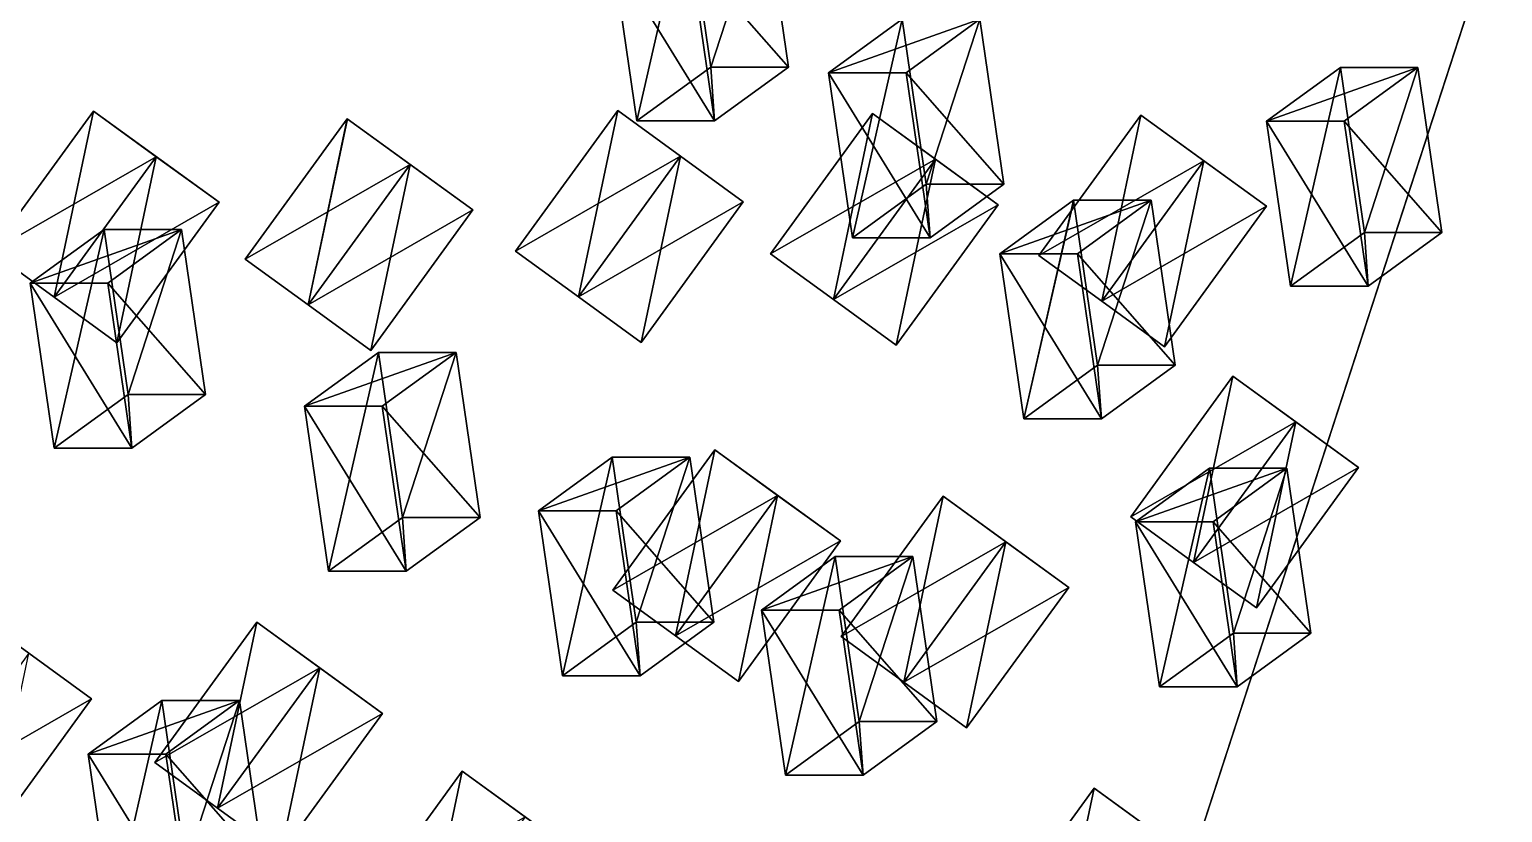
# Model space of a CAD drawing. Header units: metres. Extents: x -324 to 324, y -310 to 311.
# Drawn here: x 238.9 to 323.8, y -52.3 to -7.2 of the extents above; entities that cross this region are included whole.
import ezdxf

# ---------------------------------------------------------------- set-up
doc = ezdxf.new("R2010")
doc.units = ezdxf.units.M

msp = doc.modelspace()

# ---------------------------------------------------------------- linework, layer by layer
for p, q in [((261.9763, -190.21126, -938.09595), (323.78568, 7.632487e-05, -1061.6997)), ((323.74664, -0.101638794, -1061.904), (261.94806, -190.3165, -938.3003))]:
    msp.add_line(p, q)
for points in [[(161.96648, 117.557076, -738.10077), (161.96652, -117.55703, -738.10077), (261.9763, -190.21126, -938.09595), (261.97638, -190.21115, -938.0958)], [(161.96648, 117.557076, -738.10077), (261.9763, -190.21126, -938.09595), (323.78568, 7.632487e-05, -1061.6997), (323.78577, 0.00017632486, -1061.6996)], [(273.93198, -12.46793, -954.17896), (272.54987, -2.9573655, -951.41504), (276.80353, 0.1328063, -959.9214), (276.80362, 0.1329063, -959.92126)], [(276.80353, 0.1328063, -959.9214), (278.18564, -9.377758, -962.68524), (273.93198, -12.46793, -954.17896), (273.93207, -12.46783, -954.17883)], [(278.18564, -9.377758, -962.68524), (276.80353, 0.1328063, -959.9214), (281.27554, 0.13280725, -957.68506), (281.27563, 0.13290726, -957.68494)], [(282.65765, -9.377758, -960.449), (281.27554, 0.13280725, -957.68506), (277.02188, -2.9573646, -949.1788), (277.02197, -2.9572647, -949.17865)], [(281.27554, 0.13280725, -957.68506), (282.65765, -9.377758, -960.449), (278.18564, -9.377758, -962.68524), (278.18573, -9.377658, -962.6851)], [(261.94806, -190.3165, -938.3003), (61.935287, -190.30716, -1261.8993), (200.13196, -0.09587097, -1261.8992), (200.13206, -0.09577097, -1261.899)], [(261.94806, -190.3165, -938.3003), (200.13196, -0.09587097, -1261.8992), (323.74664, -0.101638794, -1061.904), (323.74673, -0.10153879, -1061.9039)], [(278.404, -12.46793, -951.9426), (277.02188, -2.9573646, -949.1788), (272.54987, -2.9573655, -951.41504), (272.54996, -2.9572656, -951.4149)], [(272.54987, -2.9573655, -951.41504), (273.93198, -12.46793, -954.17896), (278.404, -12.46793, -951.9426), (278.40408, -12.46783, -951.9425)], [(277.02188, -2.9573646, -949.1788), (278.404, -12.46793, -951.9426), (282.65765, -9.377758, -960.449), (282.65775, -9.377658, -960.44885)], [(284.96097, -9.698784, -976.23425), (289.43298, -9.698784, -973.998), (293.68665, -6.6086116, -982.5043), (293.68674, -6.6085114, -982.50415)], [(286.34308, -19.209349, -978.99817), (284.96097, -9.698784, -976.23425), (289.21463, -6.6086125, -984.7406), (289.21472, -6.6085124, -984.7405)], [(293.68665, -6.6086116, -982.5043), (289.21463, -6.6086125, -984.7406), (284.96097, -9.698784, -976.23425), (284.96106, -9.698684, -976.23413)], [(289.21463, -6.6086125, -984.7406), (290.59674, -16.119177, -987.50446), (286.34308, -19.209349, -978.99817), (286.34317, -19.20925, -978.99805)], [(290.59674, -16.119177, -987.50446), (289.21463, -6.6086125, -984.7406), (293.68665, -6.6086116, -982.5043), (293.68674, -6.6085114, -982.50415)], [(295.06876, -16.119177, -985.2682), (293.68665, -6.6086116, -982.5043), (289.43298, -9.698784, -973.998), (289.43307, -9.698684, -973.99786)], [(293.68665, -6.6086116, -982.5043), (295.06876, -16.119177, -985.2682), (290.59674, -16.119177, -987.50446), (290.59683, -16.119078, -987.50433)], [(278.404, -12.46793, -951.9426), (273.93198, -12.46793, -954.17896), (278.18564, -9.377758, -962.68524), (278.18573, -9.377658, -962.6851)], [(278.18564, -9.377758, -962.68524), (282.65765, -9.377758, -960.449), (278.404, -12.46793, -951.9426), (278.40408, -12.46783, -951.9425)], [(290.8151, -19.209349, -976.76184), (289.43298, -9.698784, -973.998), (284.96097, -9.698784, -976.23425), (284.96106, -9.698684, -976.23413)], [(284.96097, -9.698784, -976.23425), (286.34308, -19.209349, -978.99817), (290.8151, -19.209349, -976.76184), (290.8152, -19.20925, -976.7617)], [(289.43298, -9.698784, -973.998), (290.8151, -19.209349, -976.76184), (295.06876, -16.119177, -985.2682), (295.06885, -16.119078, -985.26807)], [(311.5731, -21.999079, -1029.4519), (310.19098, -12.488514, -1026.688), (314.44464, -9.398342, -1035.1943), (314.44473, -9.398242, -1035.1942)], [(310.19098, -12.488514, -1026.688), (314.663, -12.488514, -1024.4518), (318.91666, -9.398342, -1032.958), (318.91675, -9.398242, -1032.9579)], [(318.91666, -9.398342, -1032.958), (314.44464, -9.398342, -1035.1943), (310.19098, -12.488514, -1026.688), (310.19107, -12.488414, -1026.6879)], [(314.44464, -9.398342, -1035.1943), (315.82675, -18.908907, -1037.9581), (311.5731, -21.999079, -1029.4519), (311.57318, -21.99898, -1029.4518)], [(315.82675, -18.908907, -1037.9581), (314.44464, -9.398342, -1035.1943), (318.91666, -9.398342, -1032.958), (318.91675, -9.398242, -1032.9579)], [(320.29877, -18.908907, -1035.7219), (318.91666, -9.398342, -1032.958), (314.663, -12.488514, -1024.4518), (314.6631, -12.488414, -1024.4517)], [(318.91666, -9.398342, -1032.958), (320.29877, -18.908907, -1035.7219), (315.82675, -18.908907, -1037.9581), (315.82684, -18.908808, -1037.958)], [(240.36719, -22.628471, -1189.3246), (236.74924, -19.99988, -1187.0883), (242.62709, -11.90971, -1187.0883), (242.6272, -11.90961, -1187.0881)], [(246.24548, -14.538624, -1178.1442), (242.62709, -11.90971, -1187.0883), (236.74924, -19.99988, -1187.0883), (236.74934, -19.99978, -1187.0881)], [(242.62709, -11.90971, -1187.0883), (246.24504, -14.538303, -1189.3246), (240.36719, -22.628471, -1189.3246), (240.3673, -22.628372, -1189.3245)], [(249.86343, -17.167215, -1180.3805), (246.24504, -14.538303, -1189.3246), (242.62709, -11.90971, -1187.0883), (242.6272, -11.90961, -1187.0881)], [(242.62709, -11.90971, -1187.0883), (246.24548, -14.538624, -1178.1442), (249.86343, -17.167215, -1180.3805), (249.86354, -17.167116, -1180.3804)], [(254.99374, -23.070091, -1165.1421), (251.3758, -20.4415, -1162.9058), (257.25366, -12.35133, -1162.9058), (257.25375, -12.35123, -1162.9056)], [(260.87204, -14.980244, -1153.9617), (257.25366, -12.35133, -1162.9058), (251.3758, -20.4415, -1162.9058), (251.3759, -20.4414, -1162.9056)], [(257.25366, -12.35133, -1162.9058), (260.8716, -14.979923, -1165.1421), (254.99374, -23.070091, -1165.1421), (254.99385, -23.069992, -1165.142)], [(264.49, -17.608835, -1156.198), (260.8716, -14.979923, -1165.1421), (257.25366, -12.35133, -1162.9058), (257.25375, -12.35123, -1162.9056)], [(257.25366, -12.35133, -1162.9058), (260.87204, -14.980244, -1153.9617), (264.49, -17.608835, -1156.198), (264.49008, -17.608736, -1156.1979)], [(270.56342, -22.6055, -1140.499), (266.94547, -19.976908, -1138.2627), (272.82333, -11.886738, -1138.2627), (272.82343, -11.886638, -1138.2626)], [(276.4417, -14.515652, -1129.3186), (272.82333, -11.886738, -1138.2627), (266.94547, -19.976908, -1138.2627), (266.94556, -19.976809, -1138.2626)], [(272.82333, -11.886738, -1138.2627), (276.44128, -14.515331, -1140.499), (270.56342, -22.6055, -1140.499), (270.5635, -22.6054, -1140.4989)], [(280.05966, -17.144243, -1131.5549), (276.44128, -14.515331, -1140.499), (272.82333, -11.886738, -1138.2627), (272.82343, -11.886638, -1138.2626)], [(272.82333, -11.886738, -1138.2627), (276.4417, -14.515652, -1129.3186), (280.05966, -17.144243, -1131.5549), (280.05975, -17.144144, -1131.5548)], [(285.24817, -22.77111, -1116.5469), (281.63022, -20.142519, -1114.3105), (287.5081, -12.052349, -1114.3105), (287.50818, -12.052249, -1114.3104)], [(291.12646, -14.681263, -1105.3665), (287.5081, -12.052349, -1114.3105), (281.63022, -20.142519, -1114.3105), (281.6303, -20.14242, -1114.3104)], [(287.5081, -12.052349, -1114.3105), (291.12604, -14.680943, -1116.5469), (285.24817, -22.77111, -1116.5469), (285.24826, -22.771011, -1116.5468)], [(294.74442, -17.309855, -1107.6028), (291.12604, -14.680943, -1116.5469), (287.5081, -12.052349, -1114.3105), (287.50818, -12.052249, -1114.3104)], [(287.5081, -12.052349, -1114.3105), (291.12646, -14.681263, -1105.3665), (294.74442, -17.309855, -1107.6028), (294.7445, -17.309755, -1107.6027)], [(300.7015, -22.858543, -1091.4431), (297.08356, -20.229952, -1089.2068), (302.96143, -12.139782, -1089.2068), (302.96152, -12.139682, -1089.2067)], [(306.5798, -14.768696, -1080.2627), (302.96143, -12.139782, -1089.2068), (297.08356, -20.229952, -1089.2068), (297.08365, -20.229853, -1089.2067)], [(302.96143, -12.139782, -1089.2068), (306.57938, -14.768375, -1091.4431), (300.7015, -22.858543, -1091.4431), (300.7016, -22.858444, -1091.443)], [(310.19775, -17.397287, -1082.499), (306.57938, -14.768375, -1091.4431), (302.96143, -12.139782, -1089.2068), (302.96152, -12.139682, -1089.2067)], [(302.96143, -12.139782, -1089.2068), (306.5798, -14.768696, -1080.2627), (310.19775, -17.397287, -1082.499), (310.19785, -17.397188, -1082.4989)], [(316.0451, -21.999079, -1027.2156), (314.663, -12.488514, -1024.4518), (310.19098, -12.488514, -1026.688), (310.19107, -12.488414, -1026.6879)], [(310.19098, -12.488514, -1026.688), (311.5731, -21.999079, -1029.4519), (316.0451, -21.999079, -1027.2156), (316.0452, -21.99898, -1027.2155)], [(314.663, -12.488514, -1024.4518), (316.0451, -21.999079, -1027.2156), (320.29877, -18.908907, -1035.7219), (320.29886, -18.908808, -1035.7218)], [(236.74924, -19.99988, -1187.0883), (240.36763, -22.628792, -1178.1442), (246.24548, -14.538624, -1178.1442), (246.24559, -14.538524, -1178.144)], [(243.98558, -25.257385, -1180.3805), (240.36719, -22.628471, -1189.3246), (246.24504, -14.538303, -1189.3246), (246.24515, -14.538203, -1189.3245)], [(249.86343, -17.167215, -1180.3805), (246.24548, -14.538624, -1178.1442), (240.36763, -22.628792, -1178.1442), (240.36774, -22.628693, -1178.144)], [(246.24504, -14.538303, -1189.3246), (249.86343, -17.167215, -1180.3805), (243.98558, -25.257385, -1180.3805), (243.98569, -25.257286, -1180.3804)], [(251.3758, -20.4415, -1162.9058), (254.99419, -23.070412, -1153.9617), (260.87204, -14.980244, -1153.9617), (260.87213, -14.980144, -1153.9615)], [(258.61212, -25.699005, -1156.198), (254.99374, -23.070091, -1165.1421), (260.8716, -14.979923, -1165.1421), (260.8717, -14.979823, -1165.142)], [(264.49, -17.608835, -1156.198), (260.87204, -14.980244, -1153.9617), (254.99419, -23.070412, -1153.9617), (254.9943, -23.070312, -1153.9615)], [(260.8716, -14.979923, -1165.1421), (264.49, -17.608835, -1156.198), (258.61212, -25.699005, -1156.198), (258.6122, -25.698906, -1156.1979)], [(266.94547, -19.976908, -1138.2627), (270.56384, -22.60582, -1129.3186), (276.4417, -14.515652, -1129.3186), (276.4418, -14.515552, -1129.3185)], [(274.1818, -25.234413, -1131.5549), (270.56342, -22.6055, -1140.499), (276.44128, -14.515331, -1140.499), (276.44138, -14.515231, -1140.4989)], [(280.05966, -17.144243, -1131.5549), (276.4417, -14.515652, -1129.3186), (270.56384, -22.60582, -1129.3186), (270.56393, -22.60572, -1129.3185)], [(276.44128, -14.515331, -1140.499), (280.05966, -17.144243, -1131.5549), (274.1818, -25.234413, -1131.5549), (274.1819, -25.234314, -1131.5548)], [(281.63022, -20.142519, -1114.3105), (285.2486, -22.771431, -1105.3665), (291.12646, -14.681263, -1105.3665), (291.12656, -14.681163, -1105.3663)], [(288.86655, -25.400024, -1107.6028), (285.24817, -22.77111, -1116.5469), (291.12604, -14.680943, -1116.5469), (291.12613, -14.680842, -1116.5468)], [(294.74442, -17.309855, -1107.6028), (291.12646, -14.681263, -1105.3665), (285.2486, -22.771431, -1105.3665), (285.2487, -22.771332, -1105.3663)], [(291.12604, -14.680943, -1116.5469), (294.74442, -17.309855, -1107.6028), (288.86655, -25.400024, -1107.6028), (288.86664, -25.399925, -1107.6027)], [(297.08356, -20.229952, -1089.2068), (300.70193, -22.858864, -1080.2627), (306.5798, -14.768696, -1080.2627), (306.5799, -14.768596, -1080.2626)], [(304.3199, -25.487457, -1082.499), (300.7015, -22.858543, -1091.4431), (306.57938, -14.768375, -1091.4431), (306.57947, -14.768275, -1091.443)], [(310.19775, -17.397287, -1082.499), (306.5798, -14.768696, -1080.2627), (300.70193, -22.858864, -1080.2627), (300.70203, -22.858765, -1080.2626)], [(306.57938, -14.768375, -1091.4431), (310.19775, -17.397287, -1082.499), (304.3199, -25.487457, -1082.499), (304.31998, -25.487358, -1082.4989)], [(290.8151, -19.209349, -976.76184), (286.34308, -19.209349, -978.99817), (290.59674, -16.119177, -987.50446), (290.59683, -16.119078, -987.50433)], [(290.59674, -16.119177, -987.50446), (295.06876, -16.119177, -985.2682), (290.8151, -19.209349, -976.76184), (290.8152, -19.20925, -976.7617)], [(240.36763, -22.628792, -1178.1442), (243.98558, -25.257385, -1180.3805), (249.86343, -17.167215, -1180.3805), (249.86354, -17.167116, -1180.3804)], [(254.99419, -23.070412, -1153.9617), (258.61212, -25.699005, -1156.198), (264.49, -17.608835, -1156.198), (264.49008, -17.608736, -1156.1979)], [(270.56384, -22.60582, -1129.3186), (274.1818, -25.234413, -1131.5549), (280.05966, -17.144243, -1131.5549), (280.05975, -17.144144, -1131.5548)], [(285.2486, -22.771431, -1105.3665), (288.86655, -25.400024, -1107.6028), (294.74442, -17.309855, -1107.6028), (294.7445, -17.309755, -1107.6027)], [(294.83197, -20.126627, -995.9738), (299.304, -20.126625, -993.73755), (303.55765, -17.036453, -1002.24384), (303.55774, -17.036354, -1002.2437)], [(296.21408, -29.637192, -998.73773), (294.83197, -20.126627, -995.9738), (299.08563, -17.036455, -1004.48016), (299.08572, -17.036356, -1004.48004)], [(303.55765, -17.036453, -1002.24384), (299.08563, -17.036455, -1004.48016), (294.83197, -20.126627, -995.9738), (294.83206, -20.126528, -995.9737)], [(299.08563, -17.036455, -1004.48016), (300.46774, -26.54702, -1007.244), (296.21408, -29.637192, -998.73773), (296.21417, -29.637093, -998.7376)], [(300.46774, -26.54702, -1007.244), (299.08563, -17.036455, -1004.48016), (303.55765, -17.036453, -1002.24384), (303.55774, -17.036354, -1002.2437)], [(304.93976, -26.547018, -1005.00775), (303.55765, -17.036453, -1002.24384), (299.304, -20.126625, -993.73755), (299.30408, -20.126526, -993.7374)], [(303.55765, -17.036453, -1002.24384), (304.93976, -26.547018, -1005.00775), (300.46774, -26.54702, -1007.244), (300.46783, -26.54692, -1007.2439)], [(300.70193, -22.858864, -1080.2627), (304.3199, -25.487457, -1082.499), (310.19775, -17.397287, -1082.499), (310.19785, -17.397188, -1082.4989)], [(238.98618, -21.817125, -884.29584), (243.45819, -21.817123, -882.0596), (247.71187, -18.726952, -890.56586), (247.71198, -18.726852, -890.56573)], [(240.36827, -31.32769, -887.05975), (238.98618, -21.817125, -884.29584), (243.23984, -18.726954, -892.8022), (243.23994, -18.726854, -892.80206)], [(247.71187, -18.726952, -890.56586), (243.23984, -18.726954, -892.8022), (238.98618, -21.817125, -884.29584), (238.98628, -21.817026, -884.2957)], [(243.23984, -18.726954, -892.8022), (244.62195, -28.237518, -895.56604), (240.36827, -31.32769, -887.05975), (240.36838, -31.32759, -887.05963)], [(244.62195, -28.237518, -895.56604), (243.23984, -18.726954, -892.8022), (247.71187, -18.726952, -890.56586), (247.71198, -18.726852, -890.56573)], [(249.09396, -28.237516, -893.3298), (247.71187, -18.726952, -890.56586), (243.45819, -21.817123, -882.0596), (243.4583, -21.817024, -882.05945)], [(247.71187, -18.726952, -890.56586), (249.09396, -28.237516, -893.3298), (244.62195, -28.237518, -895.56604), (244.62206, -28.23742, -895.5659)], [(316.0451, -21.999079, -1027.2156), (311.5731, -21.999079, -1029.4519), (315.82675, -18.908907, -1037.9581), (315.82684, -18.908808, -1037.958)], [(315.82675, -18.908907, -1037.9581), (320.29877, -18.908907, -1035.7219), (316.0451, -21.999079, -1027.2156), (316.0452, -21.99898, -1027.2155)], [(240.36763, -22.628792, -1178.1442), (236.74924, -19.99988, -1187.0883), (240.36719, -22.628471, -1189.3246), (240.3673, -22.628372, -1189.3245)], [(270.56384, -22.60582, -1129.3186), (266.94547, -19.976908, -1138.2627), (270.56342, -22.6055, -1140.499), (270.5635, -22.6054, -1140.4989)], [(285.2486, -22.771431, -1105.3665), (281.63022, -20.142519, -1114.3105), (285.24817, -22.77111, -1116.5469), (285.24826, -22.771011, -1116.5468)], [(300.6861, -29.63719, -996.5014), (299.304, -20.126625, -993.73755), (294.83197, -20.126627, -995.9738), (294.83206, -20.126528, -995.9737)], [(294.83197, -20.126627, -995.9738), (296.21408, -29.637192, -998.73773), (300.6861, -29.63719, -996.5014), (300.6862, -29.63709, -996.5013)], [(300.70193, -22.858864, -1080.2627), (297.08356, -20.229952, -1089.2068), (300.7015, -22.858543, -1091.4431), (300.7016, -22.858444, -1091.443)], [(299.304, -20.126625, -993.73755), (300.6861, -29.63719, -996.5014), (304.93976, -26.547018, -1005.00775), (304.93985, -26.546919, -1005.0076)], [(254.99419, -23.070412, -1153.9617), (251.3758, -20.4415, -1162.9058), (254.99374, -23.070091, -1165.1421), (254.99385, -23.069992, -1165.142)], [(244.8403, -31.327688, -884.8234), (243.45819, -21.817123, -882.0596), (238.98618, -21.817125, -884.29584), (238.98628, -21.817026, -884.2957)], [(238.98618, -21.817125, -884.29584), (240.36827, -31.32769, -887.05975), (244.8403, -31.327688, -884.8234), (244.84041, -31.327589, -884.8233)], [(243.45819, -21.817123, -882.0596), (244.8403, -31.327688, -884.8234), (249.09396, -28.237516, -893.3298), (249.09407, -28.237417, -893.32965)], [(240.36719, -22.628471, -1189.3246), (243.98558, -25.257385, -1180.3805), (240.36763, -22.628792, -1178.1442), (240.36774, -22.628693, -1178.144)], [(270.56342, -22.6055, -1140.499), (274.1818, -25.234413, -1131.5549), (270.56384, -22.60582, -1129.3186), (270.56393, -22.60572, -1129.3185)], [(285.24817, -22.77111, -1116.5469), (288.86655, -25.400024, -1107.6028), (285.2486, -22.771431, -1105.3665), (285.2487, -22.771332, -1105.3663)], [(300.7015, -22.858543, -1091.4431), (304.3199, -25.487457, -1082.499), (300.70193, -22.858864, -1080.2627), (300.70203, -22.858765, -1080.2626)], [(254.99374, -23.070091, -1165.1421), (258.61212, -25.699005, -1156.198), (254.99419, -23.070412, -1153.9617), (254.9943, -23.070312, -1153.9615)], [(254.7905, -28.909292, -915.90063), (259.2625, -28.90929, -913.66437), (263.51617, -25.819118, -922.17065), (263.51627, -25.81902, -922.17053)], [(256.1726, -38.419857, -918.66455), (254.7905, -28.909292, -915.90063), (259.04416, -25.81912, -924.407), (259.04425, -25.819021, -924.40686)], [(263.51617, -25.819118, -922.17065), (259.04416, -25.81912, -924.407), (254.7905, -28.909292, -915.90063), (254.7906, -28.909193, -915.9005)], [(259.04416, -25.81912, -924.407), (260.42627, -35.329685, -927.17084), (256.1726, -38.419857, -918.66455), (256.1727, -38.419758, -918.6644)], [(260.42627, -35.329685, -927.17084), (259.04416, -25.81912, -924.407), (263.51617, -25.819118, -922.17065), (263.51627, -25.81902, -922.17053)], [(264.8983, -35.329685, -924.9346), (263.51617, -25.819118, -922.17065), (259.2625, -28.90929, -913.66437), (259.2626, -28.909191, -913.66425)], [(263.51617, -25.819118, -922.17065), (264.8983, -35.329685, -924.9346), (260.42627, -35.329685, -927.17084), (260.42636, -35.329586, -927.1707)], [(300.6861, -29.63719, -996.5014), (296.21408, -29.637192, -998.73773), (300.46774, -26.54702, -1007.244), (300.46783, -26.54692, -1007.2439)], [(300.46774, -26.54702, -1007.244), (304.93976, -26.547018, -1005.00775), (300.6861, -29.63719, -996.5014), (300.6862, -29.63709, -996.5013)], [(305.99557, -37.908653, -1065.1879), (302.37762, -35.280064, -1062.9515), (308.2555, -27.189894, -1062.9515), (308.25558, -27.189795, -1062.9514)], [(311.87387, -29.818808, -1054.0074), (308.2555, -27.189894, -1062.9515), (302.37762, -35.280064, -1062.9515), (302.37772, -35.279964, -1062.9514)], [(308.2555, -27.189894, -1062.9515), (311.87344, -29.818487, -1065.1879), (305.99557, -37.908653, -1065.1879), (305.99567, -37.908554, -1065.1877)], [(315.49182, -32.4474, -1056.2438), (311.87344, -29.818487, -1065.1879), (308.2555, -27.189894, -1062.9515), (308.25558, -27.189795, -1062.9514)], [(308.2555, -27.189894, -1062.9515), (311.87387, -29.818808, -1054.0074), (315.49182, -32.4474, -1056.2438), (315.4919, -32.4473, -1056.2437)], [(244.8403, -31.327688, -884.8234), (240.36827, -31.32769, -887.05975), (244.62195, -28.237518, -895.56604), (244.62206, -28.23742, -895.5659)], [(244.62195, -28.237518, -895.56604), (249.09396, -28.237516, -893.3298), (244.8403, -31.327688, -884.8234), (244.84041, -31.327589, -884.8233)], [(260.64462, -38.419857, -916.4282), (259.2625, -28.90929, -913.66437), (254.7905, -28.909292, -915.90063), (254.7906, -28.909193, -915.9005)], [(254.7905, -28.909292, -915.90063), (256.1726, -38.419857, -918.66455), (260.64462, -38.419857, -916.4282), (260.6447, -38.419758, -916.4281)], [(259.2625, -28.90929, -913.66437), (260.64462, -38.419857, -916.4282), (264.8983, -35.329685, -924.9346), (264.89838, -35.329586, -924.93445)], [(302.37762, -35.280064, -1062.9515), (305.996, -37.908978, -1054.0074), (311.87387, -29.818808, -1054.0074), (311.87396, -29.818708, -1054.0073)], [(309.61395, -40.537567, -1056.2438), (305.99557, -37.908653, -1065.1879), (311.87344, -29.818487, -1065.1879), (311.87354, -29.818388, -1065.1877)], [(315.49182, -32.4474, -1056.2438), (311.87387, -29.818808, -1054.0074), (305.996, -37.908978, -1054.0074), (305.9961, -37.90888, -1054.0073)], [(311.87344, -29.818487, -1065.1879), (315.49182, -32.4474, -1056.2438), (309.61395, -40.537567, -1056.2438), (309.61404, -40.537468, -1056.2437)], [(268.26022, -34.93579, -942.8368), (272.73224, -34.93579, -940.6005), (276.9859, -31.84562, -949.1068), (276.986, -31.84552, -949.1067)], [(269.64233, -44.446358, -945.6007), (268.26022, -34.93579, -942.8368), (272.5139, -31.845621, -951.34314), (272.51398, -31.845522, -951.343)], [(276.9859, -31.84562, -949.1068), (272.5139, -31.845621, -951.34314), (268.26022, -34.93579, -942.8368), (268.2603, -34.93569, -942.8367)], [(272.5139, -31.845621, -951.34314), (273.896, -41.356186, -954.107), (269.64233, -44.446358, -945.6007), (269.64243, -44.44626, -945.6006)], [(273.896, -41.356186, -954.107), (272.5139, -31.845621, -951.34314), (276.9859, -31.84562, -949.1068), (276.986, -31.84552, -949.1067)], [(276.1587, -42.13948, -1108.486), (272.54074, -39.51089, -1106.2496), (278.4186, -31.420721, -1106.2496), (278.4187, -31.420622, -1106.2495)], [(282.037, -34.049637, -1097.3055), (278.4186, -31.420721, -1106.2496), (272.54074, -39.51089, -1106.2496), (272.54083, -39.51079, -1106.2495)], [(278.368, -41.356186, -951.8707), (276.9859, -31.84562, -949.1068), (272.73224, -34.93579, -940.6005), (272.73233, -34.93569, -940.6004)], [(276.9859, -31.84562, -949.1068), (278.368, -41.356186, -951.8707), (273.896, -41.356186, -954.107), (273.8961, -41.356087, -954.1069)], [(278.4186, -31.420721, -1106.2496), (282.03656, -34.049313, -1108.486), (276.1587, -42.13948, -1108.486), (276.15878, -42.13938, -1108.4858)], [(285.65494, -36.678226, -1099.5419), (282.03656, -34.049313, -1108.486), (278.4186, -31.420721, -1106.2496), (278.4187, -31.420622, -1106.2495)], [(278.4186, -31.420721, -1106.2496), (282.037, -34.049637, -1097.3055), (285.65494, -36.678226, -1099.5419), (285.65503, -36.678127, -1099.5417)], [(304.0285, -45.07886, -1014.3647), (302.6464, -35.568295, -1011.60077), (306.90005, -32.478123, -1020.1071), (306.90015, -32.478024, -1020.107)], [(302.6464, -35.568295, -1011.60077), (307.1184, -35.568295, -1009.3645), (311.37207, -32.478123, -1017.8708), (311.37216, -32.478024, -1017.87067)], [(311.37207, -32.478123, -1017.8708), (306.90005, -32.478123, -1020.1071), (302.6464, -35.568295, -1011.60077), (302.64648, -35.568195, -1011.60065)], [(306.90005, -32.478123, -1020.1071), (308.28217, -41.98869, -1022.871), (304.0285, -45.07886, -1014.3647), (304.0286, -45.078762, -1014.36456)], [(305.996, -37.908978, -1054.0074), (309.61395, -40.537567, -1056.2438), (315.49182, -32.4474, -1056.2438), (315.4919, -32.4473, -1056.2437)], [(308.28217, -41.98869, -1022.871), (306.90005, -32.478123, -1020.1071), (311.37207, -32.478123, -1017.8708), (311.37216, -32.478024, -1017.87067)], [(312.75418, -41.98869, -1020.6347), (311.37207, -32.478123, -1017.8708), (307.1184, -35.568295, -1009.3645), (307.1185, -35.568195, -1009.3644)], [(311.37207, -32.478123, -1017.8708), (312.75418, -41.98869, -1020.6347), (308.28217, -41.98869, -1022.871), (308.28226, -41.98859, -1022.87085)], [(272.54074, -39.51089, -1106.2496), (276.15912, -42.139805, -1097.3055), (282.037, -34.049637, -1097.3055), (282.03708, -34.049538, -1097.3054)], [(279.77707, -44.768394, -1099.5419), (276.1587, -42.13948, -1108.486), (282.03656, -34.049313, -1108.486), (282.03665, -34.049213, -1108.4858)], [(285.65494, -36.678226, -1099.5419), (282.037, -34.049637, -1097.3055), (276.15912, -42.139805, -1097.3055), (276.1592, -42.139706, -1097.3054)], [(282.03656, -34.049313, -1108.486), (285.65494, -36.678226, -1099.5419), (279.77707, -44.768394, -1099.5419), (279.77716, -44.768295, -1099.5417)], [(289.30435, -44.815346, -1084.0732), (285.6864, -42.186756, -1081.8369), (291.56427, -34.09659, -1081.8369), (291.56436, -34.09649, -1081.8368)], [(295.18265, -36.725502, -1072.8928), (291.56427, -34.09659, -1081.8369), (285.6864, -42.186756, -1081.8369), (285.6865, -42.186657, -1081.8368)], [(291.56427, -34.09659, -1081.8369), (295.18222, -36.725178, -1084.0732), (289.30435, -44.815346, -1084.0732), (289.30444, -44.815247, -1084.0731)], [(298.8006, -39.35409, -1075.1292), (295.18222, -36.725178, -1084.0732), (291.56427, -34.09659, -1081.8369), (291.56436, -34.09649, -1081.8368)], [(291.56427, -34.09659, -1081.8369), (295.18265, -36.725502, -1072.8928), (298.8006, -39.35409, -1075.1292), (298.8007, -39.353992, -1075.129)], [(260.64462, -38.419857, -916.4282), (256.1726, -38.419857, -918.66455), (260.42627, -35.329685, -927.17084), (260.42636, -35.329586, -927.1707)], [(260.42627, -35.329685, -927.17084), (264.8983, -35.329685, -924.9346), (260.64462, -38.419857, -916.4282), (260.6447, -38.419758, -916.4281)], [(274.11435, -44.446358, -943.3644), (272.73224, -34.93579, -940.6005), (268.26022, -34.93579, -942.8368), (268.2603, -34.93569, -942.8367)], [(268.26022, -34.93579, -942.8368), (269.64233, -44.446358, -945.6007), (274.11435, -44.446358, -943.3644), (274.11444, -44.44626, -943.36426)], [(272.73224, -34.93579, -940.6005), (274.11435, -44.446358, -943.3644), (278.368, -41.356186, -951.8707), (278.3681, -41.356087, -951.8706)], [(305.996, -37.908978, -1054.0074), (302.37762, -35.280064, -1062.9515), (305.99557, -37.908653, -1065.1879), (305.99567, -37.908554, -1065.1877)], [(308.50052, -45.07886, -1012.12836), (307.1184, -35.568295, -1009.3645), (302.6464, -35.568295, -1011.60077), (302.64648, -35.568195, -1011.60065)], [(302.6464, -35.568295, -1011.60077), (304.0285, -45.07886, -1014.3647), (308.50052, -45.07886, -1012.12836), (308.5006, -45.078762, -1012.12823)], [(307.1184, -35.568295, -1009.3645), (308.50052, -45.07886, -1012.12836), (312.75418, -41.98869, -1020.6347), (312.75427, -41.98859, -1020.6346)], [(276.15912, -42.139805, -1097.3055), (279.77707, -44.768394, -1099.5419), (285.65494, -36.678226, -1099.5419), (285.65503, -36.678127, -1099.5417)], [(285.6864, -42.186756, -1081.8369), (289.30478, -44.81567, -1072.8928), (295.18265, -36.725502, -1072.8928), (295.18274, -36.725403, -1072.8927)], [(292.92273, -47.44426, -1075.1292), (289.30435, -44.815346, -1084.0732), (295.18222, -36.725178, -1084.0732), (295.1823, -36.72508, -1084.0731)], [(298.8006, -39.35409, -1075.1292), (295.18265, -36.725502, -1072.8928), (289.30478, -44.81567, -1072.8928), (289.30487, -44.81557, -1072.8927)], [(295.18222, -36.725178, -1084.0732), (298.8006, -39.35409, -1075.1292), (292.92273, -47.44426, -1075.1292), (292.92282, -47.44416, -1075.129)], [(282.48663, -50.169106, -971.28625), (281.10452, -40.65854, -968.52234), (285.3582, -37.568367, -977.0287), (285.35828, -37.568268, -977.02856)], [(281.10452, -40.65854, -968.52234), (285.57654, -40.65854, -966.2861), (289.8302, -37.568367, -974.79236), (289.8303, -37.568268, -974.79224)], [(289.8302, -37.568367, -974.79236), (285.3582, -37.568367, -977.0287), (281.10452, -40.65854, -968.52234), (281.1046, -40.65844, -968.5222)], [(285.3582, -37.568367, -977.0287), (286.7403, -47.078934, -979.79254), (282.48663, -50.169106, -971.28625), (282.48672, -50.169006, -971.28613)], [(286.7403, -47.078934, -979.79254), (285.3582, -37.568367, -977.0287), (289.8302, -37.568367, -974.79236), (289.8303, -37.568268, -974.79224)], [(291.2123, -47.078934, -977.5563), (289.8302, -37.568367, -974.79236), (285.57654, -40.65854, -966.2861), (285.57663, -40.65844, -966.28595)], [(289.8302, -37.568367, -974.79236), (291.2123, -47.078934, -977.5563), (286.7403, -47.078934, -979.79254), (286.7404, -47.078835, -979.7924)], [(305.99557, -37.908653, -1065.1879), (309.61395, -40.537567, -1056.2438), (305.996, -37.908978, -1054.0074), (305.9961, -37.90888, -1054.0073)], [(276.15912, -42.139805, -1097.3055), (272.54074, -39.51089, -1106.2496), (276.1587, -42.13948, -1108.486), (276.15878, -42.13938, -1108.4858)], [(289.30478, -44.81567, -1072.8928), (292.92273, -47.44426, -1075.1292), (298.8006, -39.35409, -1075.1292), (298.8007, -39.353992, -1075.129)], [(242.52458, -45.76469, -1158.6393), (238.90619, -43.135777, -1167.5834), (235.28824, -40.507187, -1165.347), (235.28835, -40.507088, -1165.3469)], [(235.28824, -40.507187, -1165.347), (238.90663, -43.1361, -1156.403), (242.52458, -45.76469, -1158.6393), (242.52469, -45.76459, -1158.6392)], [(286.95865, -50.169106, -969.0499), (285.57654, -40.65854, -966.2861), (281.10452, -40.65854, -968.52234), (281.1046, -40.65844, -968.5222)], [(281.10452, -40.65854, -968.52234), (282.48663, -50.169106, -971.28625), (286.95865, -50.169106, -969.0499), (286.95874, -50.169006, -969.0498)], [(285.57654, -40.65854, -966.2861), (286.95865, -50.169106, -969.0499), (291.2123, -47.078934, -977.5563), (291.2124, -47.078835, -977.55615)], [(249.78374, -52.068405, -1139.4856), (246.16579, -49.439816, -1137.2493), (252.04364, -41.349648, -1137.2493), (252.04375, -41.34955, -1137.2491)], [(255.66203, -43.97856, -1128.3052), (252.04364, -41.349648, -1137.2493), (246.16579, -49.439816, -1137.2493), (246.1659, -49.439716, -1137.2491)], [(252.04364, -41.349648, -1137.2493), (255.66159, -43.978237, -1139.4856), (249.78374, -52.068405, -1139.4856), (249.78384, -52.068306, -1139.4855)], [(259.27997, -46.60715, -1130.5415), (255.66159, -43.978237, -1139.4856), (252.04364, -41.349648, -1137.2493), (252.04375, -41.34955, -1137.2491)], [(252.04364, -41.349648, -1137.2493), (255.66203, -43.97856, -1128.3052), (259.27997, -46.60715, -1130.5415), (259.28006, -46.60705, -1130.5414)], [(274.11435, -44.446358, -943.3644), (269.64233, -44.446358, -945.6007), (273.896, -41.356186, -954.107), (273.8961, -41.356087, -954.1069)], [(273.896, -41.356186, -954.107), (278.368, -41.356186, -951.8707), (274.11435, -44.446358, -943.3644), (274.11444, -44.44626, -943.36426)], [(276.1587, -42.13948, -1108.486), (279.77707, -44.768394, -1099.5419), (276.15912, -42.139805, -1097.3055), (276.1592, -42.139706, -1097.3054)], [(289.30478, -44.81567, -1072.8928), (285.6864, -42.186756, -1081.8369), (289.30435, -44.815346, -1084.0732), (289.30444, -44.815247, -1084.0731)], [(308.50052, -45.07886, -1012.12836), (304.0285, -45.07886, -1014.3647), (308.28217, -41.98869, -1022.871), (308.28226, -41.98859, -1022.87085)], [(308.28217, -41.98869, -1022.871), (312.75418, -41.98869, -1020.6347), (308.50052, -45.07886, -1012.12836), (308.5006, -45.078762, -1012.12823)], [(242.52458, -45.76469, -1158.6393), (238.90663, -43.1361, -1156.403), (233.02878, -51.22627, -1156.403), (233.02888, -51.22617, -1156.4028)], [(238.90619, -43.135777, -1167.5834), (242.52458, -45.76469, -1158.6393), (236.64673, -53.85486, -1158.6393), (236.64684, -53.85476, -1158.6392)], [(246.16579, -49.439816, -1137.2493), (249.78418, -52.06873, -1128.3052), (255.66203, -43.97856, -1128.3052), (255.66214, -43.978462, -1128.305)], [(253.40213, -54.69732, -1130.5415), (249.78374, -52.068405, -1139.4856), (255.66159, -43.978237, -1139.4856), (255.6617, -43.978138, -1139.4855)], [(259.27997, -46.60715, -1130.5415), (255.66203, -43.97856, -1128.3052), (249.78418, -52.06873, -1128.3052), (249.78429, -52.06863, -1128.305)], [(255.66159, -43.978237, -1139.4856), (259.27997, -46.60715, -1130.5415), (253.40213, -54.69732, -1130.5415), (253.40224, -54.69722, -1130.5414)], [(289.30435, -44.815346, -1084.0732), (292.92273, -47.44426, -1075.1292), (289.30478, -44.81567, -1072.8928), (289.30487, -44.81557, -1072.8927)], [(233.02878, -51.22627, -1156.403), (236.64673, -53.85486, -1158.6393), (242.52458, -45.76469, -1158.6393), (242.52469, -45.76459, -1158.6392)], [(243.70694, -58.468307, -893.73627), (242.32484, -48.95774, -890.97235), (246.5785, -45.86757, -899.4787), (246.57861, -45.86747, -899.4786)], [(242.32484, -48.95774, -890.97235), (246.79686, -48.95774, -888.7361), (251.05054, -45.86757, -897.2424), (251.05064, -45.86747, -897.24225)], [(251.05054, -45.86757, -897.2424), (246.5785, -45.86757, -899.4787), (242.32484, -48.95774, -890.97235), (242.32495, -48.95764, -890.9722)], [(246.5785, -45.86757, -899.4787), (247.96062, -55.378136, -902.24255), (243.70694, -58.468307, -893.73627), (243.70705, -58.46821, -893.73615)], [(247.96062, -55.378136, -902.24255), (246.5785, -45.86757, -899.4787), (251.05054, -45.86757, -897.2424), (251.05064, -45.86747, -897.24225)], [(252.43263, -55.378136, -900.0063), (251.05054, -45.86757, -897.2424), (246.79686, -48.95774, -888.7361), (246.79697, -48.95764, -888.73596)], [(251.05054, -45.86757, -897.2424), (252.43263, -55.378136, -900.0063), (247.96062, -55.378136, -902.24255), (247.96072, -55.378036, -902.24243)], [(249.78418, -52.06873, -1128.3052), (253.40213, -54.69732, -1130.5415), (259.27997, -46.60715, -1130.5415), (259.28006, -46.60705, -1130.5414)], [(286.95865, -50.169106, -969.0499), (282.48663, -50.169106, -971.28625), (286.7403, -47.078934, -979.79254), (286.7404, -47.078835, -979.7924)], [(286.7403, -47.078934, -979.79254), (291.2123, -47.078934, -977.5563), (286.95865, -50.169106, -969.0499), (286.95874, -50.169006, -969.0498)], [(248.17897, -58.468307, -891.49994), (246.79686, -48.95774, -888.7361), (242.32484, -48.95774, -890.97235), (242.32495, -48.95764, -890.9722)], [(242.32484, -48.95774, -890.97235), (243.70694, -58.468307, -893.73627), (248.17897, -58.468307, -891.49994), (248.17908, -58.46821, -891.4998)], [(246.79686, -48.95774, -888.7361), (248.17897, -58.468307, -891.49994), (252.43263, -55.378136, -900.0063), (252.43274, -55.378036, -900.00616)], [(249.78418, -52.06873, -1128.3052), (246.16579, -49.439816, -1137.2493), (249.78374, -52.068405, -1139.4856), (249.78384, -52.068306, -1139.4855)], [(261.61673, -60.66561, -1110.2363), (257.99878, -58.03702, -1108), (263.87665, -49.946854, -1108), (263.87674, -49.946754, -1107.9999)], [(267.49503, -52.575768, -1099.0559), (263.87665, -49.946854, -1108), (257.99878, -58.03702, -1108), (257.99887, -58.036922, -1107.9999)], [(263.87665, -49.946854, -1108), (267.4946, -52.575443, -1110.2363), (261.61673, -60.66561, -1110.2363), (261.61682, -60.665512, -1110.2362)], [(271.11298, -55.204357, -1101.2922), (267.4946, -52.575443, -1110.2363), (263.87665, -49.946854, -1108), (263.87674, -49.946754, -1107.9999)], [(263.87665, -49.946854, -1108), (267.49503, -52.575768, -1099.0559), (271.11298, -55.204357, -1101.2922), (271.11307, -55.204258, -1101.2921)], [(298.00613, -61.641068, -1050.2177), (294.38818, -59.012478, -1047.9813), (300.26605, -50.92231, -1047.9813), (300.26614, -50.92221, -1047.9812)], [(303.88443, -53.551224, -1039.0372), (300.26605, -50.92231, -1047.9813), (294.38818, -59.012478, -1047.9813), (294.38828, -59.01238, -1047.9812)], [(300.26605, -50.92231, -1047.9813), (303.884, -53.5509, -1050.2177), (298.00613, -61.641068, -1050.2177), (298.00623, -61.64097, -1050.2175)], [(307.50238, -56.179813, -1041.2736), (303.884, -53.5509, -1050.2177), (300.26605, -50.92231, -1047.9813), (300.26614, -50.92221, -1047.9812)], [(300.26605, -50.92231, -1047.9813), (303.88443, -53.551224, -1039.0372), (307.50238, -56.179813, -1041.2736), (307.50247, -56.179714, -1041.2734)], [(249.78374, -52.068405, -1139.4856), (253.40213, -54.69732, -1130.5415), (249.78418, -52.06873, -1128.3052), (249.78429, -52.06863, -1128.305)]]:
    msp.add_3dface(points)

doc.saveas('drawing.dxf')
